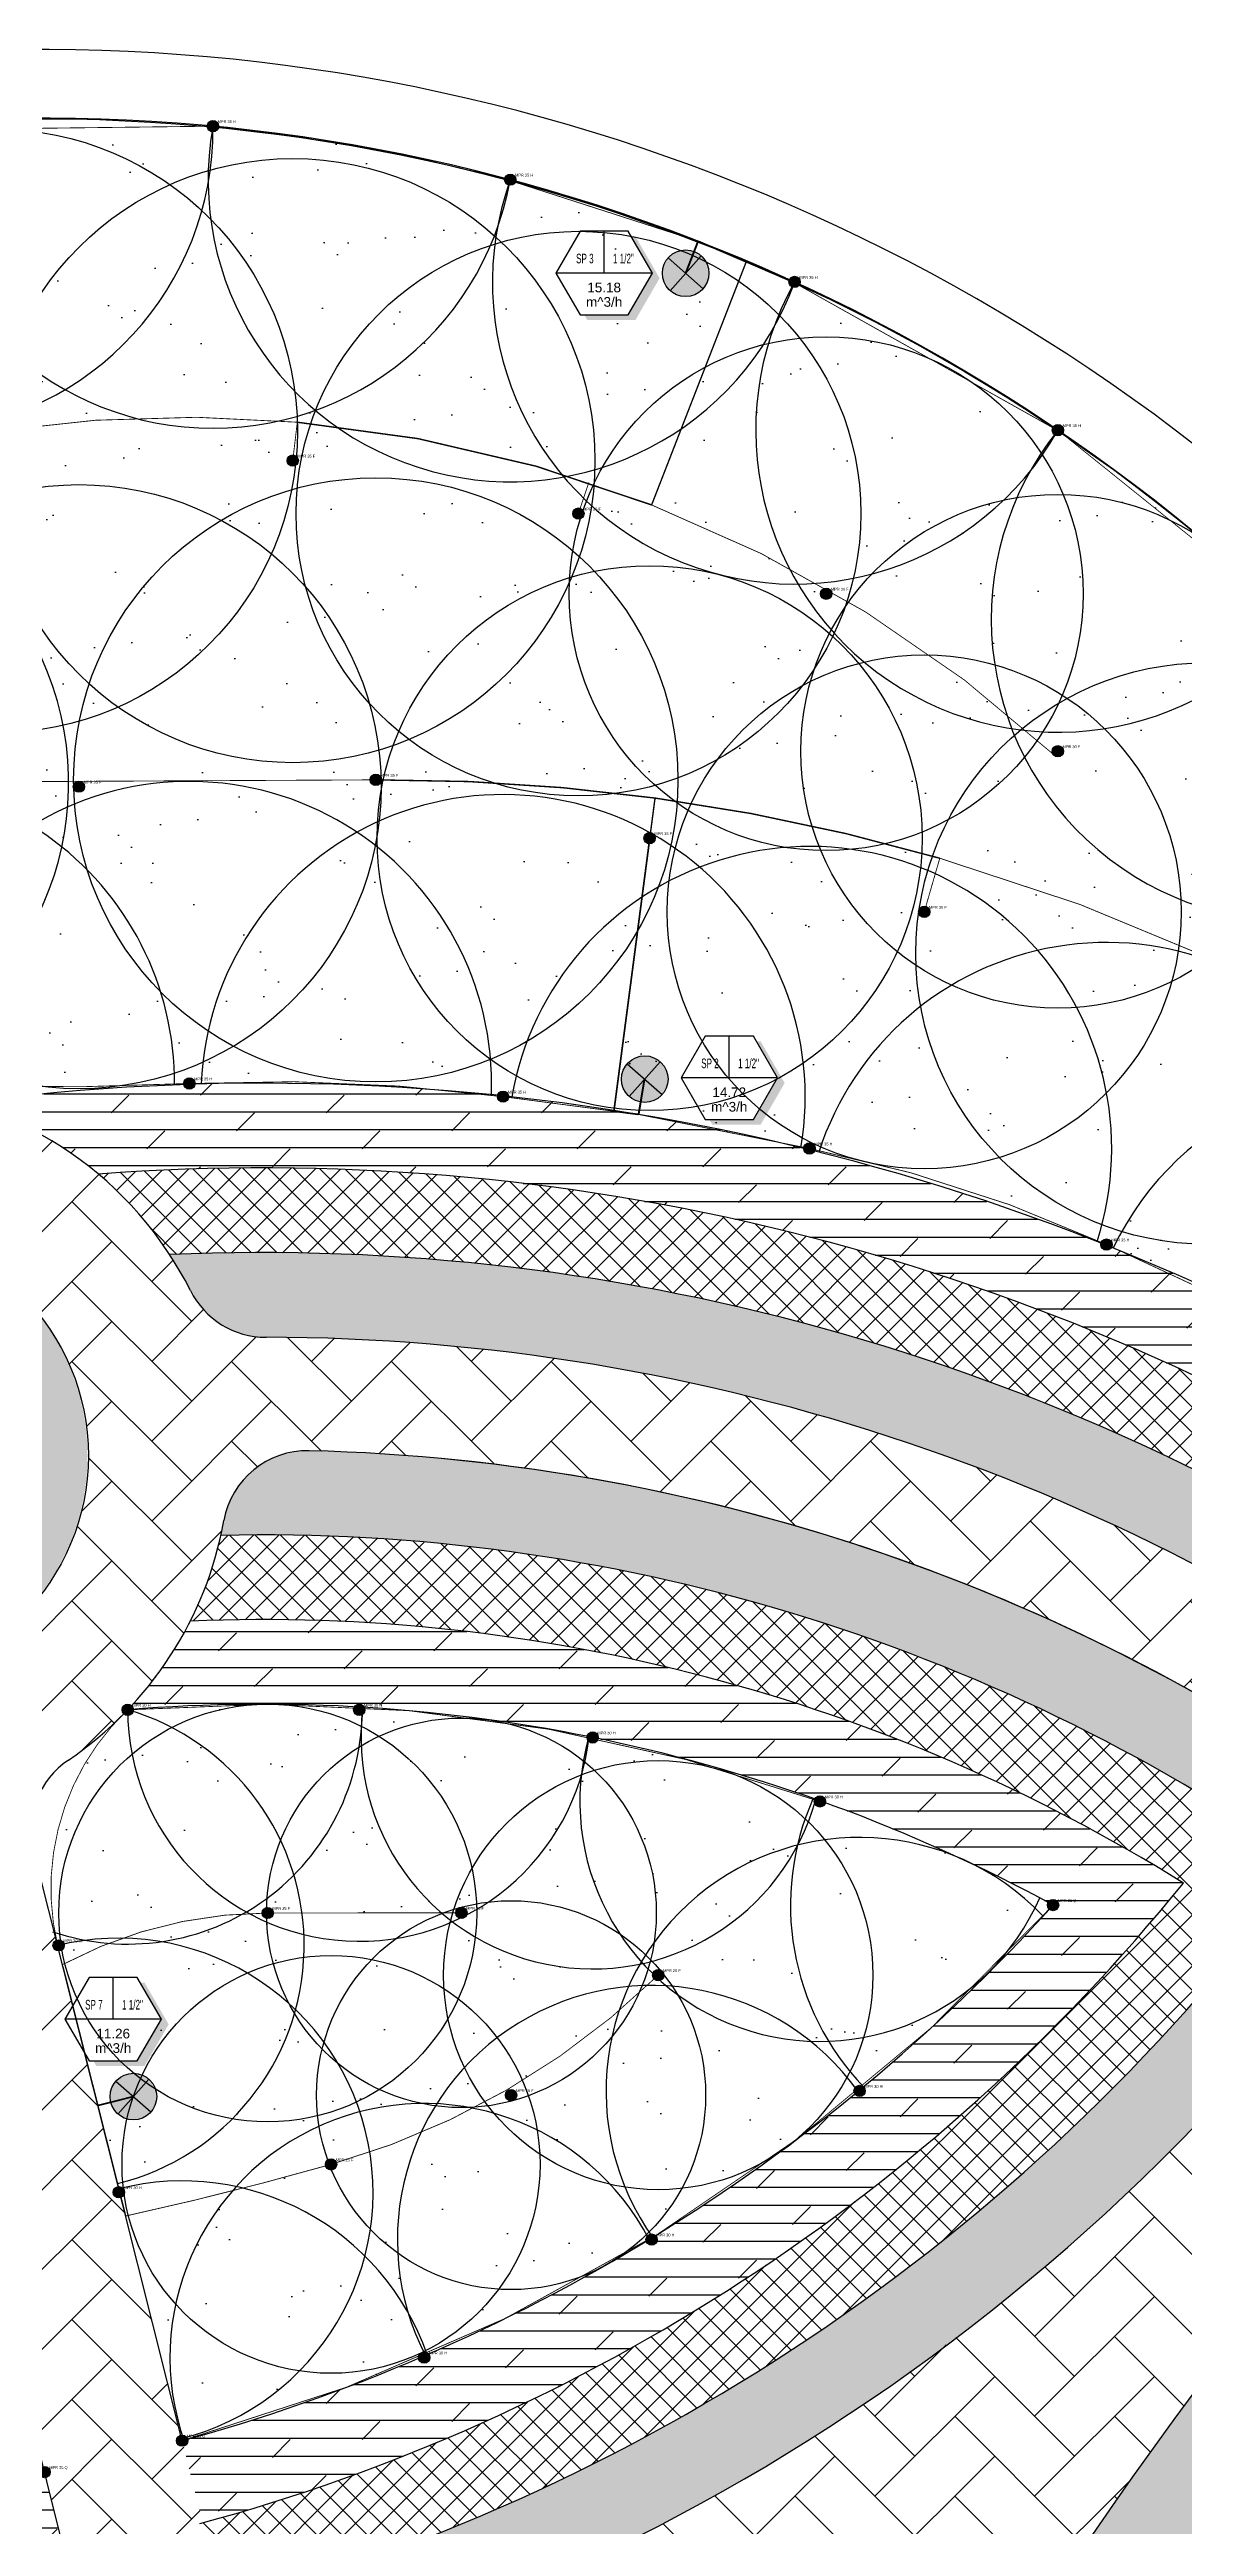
# Model space of a CAD drawing. Extents: x 671027 to 671592, y 802418 to 802669.
# Drawn here: x 671356.7 to 671396.9, y 802527.7 to 802615.4 of the extents above; entities that cross this region are included whole.
import ezdxf
from ezdxf.enums import TextEntityAlignment as Align

# ---------------------------------------------------------------- set-up
doc = ezdxf.new("R2010")
doc.units = 0
doc.linetypes.add('1', pattern=[0])
for name, color, linetype in [('CIRCLE SPRAY', 140, 'Continuous'), ('Grass', 7, 'Continuous'), ('L-VALV-NOTN', 7, 'Continuous'), ('L-VALV-SYMB', 7, 'Continuous'), ('L-ZONE-ATTR-VALV', 7, 'Continuous'), ('Pipe-Lateral-10 Bars-32mm', 7, 'Continuous'), ('Pipe-Lateral-10 Bars-50mm', 7, 'Continuous'), ('Pipe-Lateral-10 Bars-63mm', 7, 'Continuous'), ('Pipe-Lateral-10 Bars-75mm', 7, 'Continuous'), ('ROAD BORDER', 7, 'Continuous'), ('Roads boundry', 7, 'Continuous'), ('Rotor MPR', 172, 'Continuous'), ('shrubs-Gc', 7, 'Continuous')]:
    doc.layers.add(name, color=color, linetype=linetype)
doc.layers.add('Hardscape', color=80, linetype='1', lineweight=15)
doc.layers.add('L-SYMB-TRIM', color=7, linetype='Continuous', true_color=0x000000)
doc.styles.get("Standard").update_dxf_attribs({"font": 'arial.ttf'})
doc.styles.add('ValveZoneLabelText', font='arial.ttf', dxfattribs={"height": 0.2})
doc.linetypes.add('32mm', pattern='A,0.5,-0.2,["32mm",Standard,S=0.1,R=0,X=-0.1,Y=-0.05],-0.5', length=1.2)
doc.linetypes.add('50mm', pattern='A,0.5,-0.2,["50mm",Standard,S=0.1,R=0,X=-0.1,Y=-0.05],-0.5', length=1.2)
doc.linetypes.add('63mm', pattern='A,0.5,-0.2,["63mm",Standard,S=0.1,R=0,X=-0.1,Y=-0.05],-0.5', length=1.2)
doc.linetypes.add('75mm', pattern='A,0.5,-0.2,["75mm",Standard,S=0.1,R=0,X=-0.1,Y=-0.05],-0.5', length=1.2)
doc.linetypes.add('PIPE 90', pattern='A,12.7,-5.08,["GAS",Standard,S=2.54,R=0,X=-2.54,Y=-1.27],-6.35', length=24.13)

# ---------------------------------------------------------------- blocks, each defined once
blk = doc.blocks.new('Rotor mpr')
at = {"layer": 'Rotor MPR'}
h = blk.add_hatch(color=256, dxfattribs=at)
h.dxf.hatch_style = 1
h.paths.add_polyline_path([(-0.2, 0, 1), (0.2, 0, 1)])
at = {"layer": 'Rotor MPR', "color": 7}
blk.add_circle((0, 0), 0.2, dxfattribs=at)
blk.add_attdef('ROTOR.MPR', (0.167, 0.11), '', height=0.1, dxfattribs=at)
blk = doc.blocks.new('valvesym-1')
at = {"linetype": 'Continuous', "lineweight": 0}
for points in [[(-0.006, 0), (-0.747, 0), (-0.75, 0.006), (-0.741, 0.117), (-0.713, 0.232), (-0.668, 0.34), (-0.607, 0.441), (-0.53, 0.53), (-0.441, 0.607), (-0.34, 0.668), (-0.232, 0.713), (-0.117, 0.741), (-0.006, 0.75), (0, 0.747), (0, 0.006)], [(0.747, 0), (0.006, 0), (0, -0.006), (0, -0.747), (0.006, -0.75), (0.117, -0.741), (0.232, -0.713), (0.34, -0.668), (0.441, -0.607), (0.53, -0.53), (0.607, -0.441), (0.668, -0.34), (0.713, -0.232), (0.741, -0.117), (0.75, -0.006)]]:
    blk.add_hatch(color=0, dxfattribs=at).paths.add_polyline_path(points, flags=0)
at = {"layer": 'L-SYMB-TRIM', "linetype": 'Continuous', "lineweight": 0}
h = blk.add_hatch(color=256, dxfattribs=at)
edge = h.paths.add_edge_path()
edge.add_arc((0, 0), 0.75, 0, 360)
at = {"color": 0, "linetype": 'Continuous', "ltscale": 0.102234, "flags": 128}
for points in [[(0.75, 0), (-0.75, 0)], [(0, 0.75), (0, -0.75)]]:
    blk.add_lwpolyline(points, dxfattribs=at)
at = {"color": 0, "linetype": 'Continuous', "ltscale": 0.102234}
blk.add_circle((0, 0), 0.75, dxfattribs=at)
blk = doc.blocks.new('ControlValve-1')
at = {"layer": 'L-VALV-SYMB', "color": 0, "xscale": 1.000000032, "yscale": 1.000000032}
blk.add_blockref('valvesym-1', (0, 0), dxfattribs=at)
at = {"layer": 'L-ZONE-ATTR-VALV', "style": 'ValveZoneLabelText'}
blk.add_attdef('WaterSource/ZoneId', (0, 0), '', height=0.2, dxfattribs=at)
blk = doc.blocks.new('V_S_1.5')
at = {"layer": 'L-VALV-SYMB', "color": 130, "rotation": 48.58537856362994}
blk.add_blockref('ControlValve-1', (0, 0), dxfattribs=at)
blk = doc.blocks.new('vnotation-6')
blk.add_hatch(color=256).paths.add_polyline_path([(0.281, 0.379), (0.5, 0), (0.25, -0.433), (-0.206, -0.433), (-0.175, -0.487), (0.325, -0.487), (0.575, -0.054), (0.325, 0.379)])
for p, q in [((0, 0), (0, 0.433)), ((0.5, 0), (-0.5, 0))]:
    blk.add_line(p, q)
blk.add_lwpolyline([(0.5, 0), (0.25, 0.433), (-0.25, 0.433), (-0.5, 0), (-0.25, -0.433), (0.25, -0.433)], close=True)
for tag, p in [('AA', (-0.2, 0.2)), ('2', (0.2, 0.2)), ('GPM', (0, -0.3)), ('20', (0, -0.15))]:
    blk.add_attdef(tag, text='', height=0.1).set_placement(p, align=Align.MIDDLE_CENTER)
at = {"flags": 1}
blk.add_attdef('WATERSOURCE/ZONEID', text='', height=0.005, dxfattribs=at).set_placement((0, 0), align=Align.MIDDLE_CENTER)

msp = doc.modelspace()

# ---------------------------------------------------------------- hatches: boundary and pattern name
at = {"layer": 'Grass', "linetype": 'ByBlock'}
h = msp.add_hatch(dxfattribs=at)
h.set_pattern_fill('AR-SAND', color=94, scale=0.1)
h.paths.add_polyline_path([(671399.352, 802596.464), (671408.691, 802588.044, -0.079175), (671403.997, 802568.298, 0.163178), (671353.712, 802578.087, 0.045419), (671351.395, 802578.544, -0.314592), (671348.801, 802580.795), (671341.178, 802611.116, -0.24885)])
h = msp.add_hatch(dxfattribs=at)
h.set_pattern_fill('AR-SAND', color=94, scale=0.1)
h.paths.add_polyline_path([(671361.396, 802530.695), (671356.142, 802551.593, -0.314972), (671357.366, 802554.807, 0.052962), (671359.467, 802556.585, -0.14597), (671392.236, 802549.666, -0.143251)])
h = msp.add_hatch(dxfattribs=at)
h.set_pattern_fill('AR-SAND', color=94, scale=0.1)
h.paths.add_polyline_path([(671428.755, 802508.031, -0.356419), (671431.453, 802505.362, -0.029214), (671431.83, 802497.481, 0.055665), (671385.366, 802491.578, -0.107351), (671416.469, 802541.105, -0.031592), (671421.458, 802534.185, -0.356419), (671420.991, 802530.419, 0.642268)])
at = {"layer": 'Hardscape'}
h = msp.add_hatch(dxfattribs=at)
h.set_pattern_fill('AR-HBONE', color=251, scale=0.5)
h.set_pattern_definition([(45, (-675480.1106, -802687.9176), (2e-16, 2.8284271247), [6, -2]), (135, (-675478.6964, -802686.5034), (2e-16, 2.8284271247), [6, -2])])
h.paths.add_polyline_path([(671420.991, 802530.419, 0.356419), (671421.458, 802534.185, 0.06502), (671410.299, 802547.668, -0.006819), (671413.145, 802550.483, -0.068428), (671425.441, 802535.348, 0.295554), (671428.377, 802533.928, -0.809739), (671436.728, 802509.848, 0.295554), (671435.302, 802506.915, -0.06457), (671435.174, 802488.505, 0.005006), (671431.129, 802488.468, 0.062759), (671431.453, 802505.362, 0.356419), (671428.755, 802508.031, -0.642268)])
h.paths.add_polyline_path([(671430.823, 802513.015, 1), (671429.163, 802528.986, 1)], flags=16)
h.paths.add_polyline_path([(671365.897, 802565.76, 0.37013), (671362.871, 802563.29, -0.201969), (671357.366, 802554.807, 0.314972), (671356.142, 802551.593), (671357.439, 802546.434), (671363.591, 802521.965, -0.017017), (671358.722, 802520.823), (671351.293, 802550.374, 0.314972), (671348.695, 802552.627, -0.222057), (671339.241, 802558.306, 0.370131), (671335.475, 802559.344, 0.158108), (671305.07, 802530.814, -0.013661), (671301.738, 802533.054, -0.162678), (671335.254, 802563.641, 0.283162), (671337.034, 802566.234, -0.235223), (671342.724, 802576.361, 0.315352), (671343.951, 802579.576), (671336.375, 802609.713, -0.01955), (671341.183, 802611.094), (671348.801, 802580.795, 0.314972), (671351.399, 802578.543, -0.25569), (671361.689, 802571.433, 0.283162), (671364.365, 802569.78, -0.163199), (671407.494, 802555.245, -0.013661), (671405.344, 802551.855, 0.158628)])
h.paths.add_polyline_path([(671349.216, 802573.57, 1), (671350.877, 802557.599, 1)], flags=16)
h = msp.add_hatch(dxfattribs=at)
h.set_pattern_fill('AR-HBONE', color=251, scale=0.5)
h.set_pattern_definition([(45, (-673847.9582, -801760.7936), (0, 2.8284271247), [6, -2]), (135, (-673846.544, -801759.3794), (2e-16, 2.8284271247), [6, -2])])
h.paths.add_polyline_path([(671278.324, 802535.444, -0.006934), (671284.908, 802549.741, 0.66463), (671416.845, 802580.644), (671417.102, 802580.412), (671432.732, 802566.335, 0.188342), (671372.084, 802478.449, 0.016164), (671359.815, 802473.982, 0.176635)])
h.paths.add_polyline_path([(671337, 802506.79, -0.053515), (671358.827, 802482.506, 0.630416), (671369.481, 802484.438, -0.054281), (671381.431, 802514.81, 0.706633), (671375.027, 802521.727, -0.114395), (671340.586, 802515.505, 0.705998)], flags=16)
h.paths.add_polyline_path([(671294.667, 802534.776, -0.03752), (671286.539, 802542.859, 0.5445), (671284.876, 802542.625, 0.00211), (671282.891, 802538.295, 0.44365), (671283.481, 802536.935, -0.017856), (671293.63, 802533.094, 0.855837)], flags=16)
h.paths.add_polyline_path([(671416.59, 802557.704, -0.020041), (671425.95, 802565.214, 0.474379), (671426.101, 802568.309), (671421.173, 802572.752, 0.554524), (671417.911, 802571.817, -0.041116), (671413.471, 802560.07, 0.813097)], flags=16)
at = {"layer": 'shrubs-Gc', "linetype": 'ByBlock'}
h = msp.add_hatch(dxfattribs=at)
h.set_pattern_fill('DOLMIT', color=240, scale=0.1)
h.paths.add_polyline_path([(671405.369, 802563.991, 0.159783), (671358.427, 802575.561, 0.103741), (671353.712, 802578.087, -0.163178), (671403.997, 802568.298, 0.079175), (671408.691, 802588.044), (671411.471, 802585.538, -0.083537)])
at = {"layer": 'shrubs-Gc'}
h = msp.add_hatch(dxfattribs=at)
h.set_pattern_fill('ANSI37', color=74, scale=0.2)
h.paths.add_polyline_path([(671406.534, 802559.639, 0.163176), (671360.956, 802572.707, 0.073569), (671358.427, 802575.561, -0.159783), (671405.369, 802563.991, 0.083537), (671411.471, 802585.538), (671414.188, 802583.088, -0.088167)])
h = msp.add_hatch(dxfattribs=at)
h.set_pattern_fill('AR-SAND', color=219, scale=0.01125)
h.paths.add_polyline_path([(671406.534, 802559.639, 0.088167), (671414.188, 802583.088), (671416.852, 802580.686, -0.093017), (671407.494, 802555.245, 0.163199), (671364.365, 802569.78, -0.283162), (671361.689, 802571.433, 0.028217), (671360.956, 802572.707, -0.163176)])
h = msp.add_hatch(dxfattribs=at)
h.set_pattern_fill('AR-SAND', color=219, scale=0.01125)
h.set_pattern_definition([(37.5, (-52.6234, 74.93674), (-0.01800035208, 0.550589892), [0, -0.43434, 0, -0.485775, 0, -0.46434375]), (7.5, (-52.6234, 74.93674), (0.50571369353, 0.80642823814), [0, -0.234315, 0, -0.3914775, 0, -0.15001875]), (327.5, (-52.9749, 74.93674), (0.88986641652, 0.00161683276), [0, -0.142875, 0, -0.51435, 0, -0.6715125]), (317.5, (-52.9749, 74.93674), (0.85900100903, 0.25079548866), [0, -0.0714375, 0, -0.337185, 0, -0.3857625])])
edge = h.paths.add_edge_path(flags=17)
edge.add_arc((671350.015, 802565.591), 6.029, -84.0633, 275.9367, ccw=False)
edge = h.paths.add_edge_path()
edge.add_arc((671350.015, 802565.591), 8.029, -84.0633, 275.9367, ccw=False)
h = msp.add_hatch(dxfattribs=at)
h.set_pattern_fill('AR-SAND', color=219, scale=0.01125)
h.paths.add_polyline_path([(671362.766, 802562.763, 0.010308), (671362.871, 802563.29, -0.370131), (671365.897, 802565.76, -0.158628), (671405.344, 802551.855, -0.180372), (671363.591, 802521.965), (671362.859, 802524.875, 0.169632), (671401.196, 802551.172, 0.159344)])
h = msp.add_hatch(dxfattribs=at)
h.set_pattern_fill('ANSI37', color=74, scale=0.2)
h.paths.add_polyline_path([(671401.196, 802551.172, -0.169632), (671362.859, 802524.875), (671362.127, 802527.785, 0.157405), (671396.85, 802550.447, 0.151014), (671361.684, 802559.727, 0.062082), (671362.766, 802562.763, -0.159344)])
h = msp.add_hatch(dxfattribs=at)
h.set_pattern_fill('AR-SAND', color=219, scale=0.01125)
h.paths.add_polyline_path([(671305.07, 802530.814, -0.158108), (671335.475, 802559.344, -0.370131), (671339.241, 802558.306, 0.010308), (671339.55, 802557.867, 0.158242), (671309.218, 802531.98, 0.184957), (671357.985, 802523.757), (671358.722, 802520.823, -0.192545)])
at = {"layer": 'shrubs-Gc', "linetype": 'ByBlock'}
h = msp.add_hatch(dxfattribs=at)
h.set_pattern_fill('DOLMIT', color=240, scale=0.1)
h.paths.add_polyline_path([(671396.85, 802550.447, -0.157405), (671362.127, 802527.785), (671361.396, 802530.695, 0.143251), (671392.236, 802549.666, 0.14597), (671359.467, 802556.585, 0.074201), (671361.684, 802559.727, -0.151014)])
at = {"layer": 'shrubs-Gc'}
h = msp.add_hatch(dxfattribs=at)
h.set_pattern_fill('ANSI37', color=74, scale=0.2)
h.paths.add_polyline_path([(671313.48, 802533.036, 0.17217), (671357.252, 802526.67), (671357.985, 802523.757, -0.184957), (671309.218, 802531.98, -0.158242), (671339.55, 802557.867, 0.062096), (671341.767, 802555.526, 0.15002)])
at = {"layer": 'shrubs-Gc', "linetype": 'ByBlock'}
h = msp.add_hatch(dxfattribs=at)
h.set_pattern_fill('DOLMIT', color=240, scale=0.1)
h.paths.add_polyline_path([(671318.006, 802534.149, 0.157382), (671356.52, 802529.583), (671357.252, 802526.67, -0.17217), (671313.48, 802533.036, -0.15002), (671341.767, 802555.526, 0.074209), (671345.064, 802553.547, 0.145081)])
at = {"layer": 'shrubs-Gc'}
h = msp.add_hatch(dxfattribs=at)
h.set_pattern_fill('AR-SAND', color=219, scale=0.01125)
h.paths.add_polyline_path([(671376.323, 802482.921, -0.068409), (671431.498, 802491.475, -0.01121), (671431.129, 802488.468, 0.074531), (671372.084, 802478.449, -0.137219), (671410.299, 802547.668, -0.0111), (671412.449, 802545.576, 0.127822)])
h = msp.add_hatch(dxfattribs=at)
h.set_pattern_fill('ANSI37', color=74, scale=0.2)
h.paths.add_polyline_path([(671380.748, 802487.299, -0.062121), (671431.731, 802494.479, -0.011149), (671431.498, 802491.475, 0.068409), (671376.323, 802482.921, -0.127822), (671412.449, 802545.576, -0.011108), (671414.506, 802543.388, 0.117882)])
at = {"layer": 'shrubs-Gc', "linetype": 'ByBlock'}
h = msp.add_hatch(dxfattribs=at)
h.set_pattern_fill('DOLMIT', color=240, scale=0.1)
h.paths.add_polyline_path([(671414.506, 802543.388, -0.01114), (671416.469, 802541.105, 0.107351), (671385.366, 802491.578, -0.055665), (671431.83, 802497.481, -0.011113), (671431.731, 802494.479, 0.062121), (671380.748, 802487.299, -0.117882)])

# ---------------------------------------------------------------- linework, layer by layer
at = {"color": 0}
for p, q in [((671361.396, 802530.695), (671356.142, 802551.593)), ((671358.742, 802520.743), (671351.293, 802550.374))]:
    msp.add_line(p, q, dxfattribs=at)
msp.add_circle((671350.047, 802565.585), 8.029, dxfattribs=at)
at = {"color": 119}
for centre, radius, start, end in [((671364.257, 802498.204), 80.577, 60.44894, 97.5198), ((671364.257, 802498.204), 77.577, 57.99767, 94.31021), ((671364.257, 802498.204), 74.577, 55.46633, 92.53684), ((671364.257, 802498.204), 64.577, 55.10868, 91.32307), ((671364.255, 802498.198), 61.583, 58.04198, 92.39218), ((671364.255, 802498.198), 58.583, 61.4684, 94.68763), ((671344.387, 802592.898), 70.487, 285.14857, 323.7029), ((671344.387, 802592.898), 67.487, 285.14857, 321.02164), ((671344.387, 802592.898), 64.487, 285.14857, 317.90206), ((671514.927, 802444.745), 143.765, 135.46435, 164.601), ((671514.927, 802444.745), 140.765, 135.51188, 162.40428), ((671514.927, 802444.745), 137.765, 135.51188, 160.1263), ((671344.337, 802591.529), 66.133, 242.1867, 281.26205), ((671344.337, 802591.529), 69.133, 239.47039, 281.38581)]:
    msp.add_arc(centre, radius, start, end, dxfattribs=at)
at = {"color": 0}
for centre, radius, start, end in [((671350.047, 802565.585), 13.029, 26.6731, 84.04367), ((671364.37, 802572.78), 3, 206.6731, 269.91362), ((671364.257, 802498.204), 71.577, 52.83792, 89.91362), ((671365.825, 802562.761), 3, 88.60912, 169.85335), ((671364.257, 802498.204), 67.577, 52.55459, 88.60912), ((671350.047, 802565.585), 13.029, 304.17995, 349.85335), ((671359.051, 802552.325), 3, 124.17995, 194.11181), ((671344.387, 802592.898), 73.487, 237.65433, 326.04715), ((671514.927, 802444.745), 146.765, 135.47081, 166.72393)]:
    msp.add_arc(centre, radius, start, end, dxfattribs=at)
msp.add_arc((671364.257, 802498.204), 67.577, 52.55459, 84.63543)
at = {"layer": 'CIRCLE SPRAY', "color": 140}
for centre, radius in [((671354.777, 802601.882), 10.7), ((671365.312, 802600.835), 10.7), ((671375.428, 802598.958), 10), ((671384.2, 802596.119), 9.1), ((671357.739, 802589.285), 10.7), ((671368.253, 802589.527), 10.7), ((671392.404, 802590.54), 9.1), ((671377.947, 802587.462), 9.651), ((671387.674, 802584.852), 9.1), ((671397.674, 802583.377), 10.3), ((671364.425, 802549.387), 7.4), ((671371.285, 802549.393), 6.9), ((671378.254, 802547.185), 7.6), ((671373.044, 802542.934), 6.888), ((671366.667, 802540.481), 7.4)]:
    msp.add_circle(centre, radius, dxfattribs=at)
for centre, radius, start, end in [((671351.785, 802612.552), 10.7, 187.63134, 0.55059), ((671362.484, 802612.682), 10.7, 179.44745, 349.62627), ((671373.015, 802610.787), 10.7, 169.94235, 340.05696), ((671383.083, 802607.164), 10.7, 160.38459, 330.54063), ((671392.407, 802601.915), 10.7, 150.77327, 321.20583), ((671400.747, 802595.211), 10.7, 141.28514, 317.96595), ((671346.676, 802589.418), 10.7, 287.12394, 104.33464), ((671350.424, 802578.816), 10.7, 359.47977, 109.97052), ((671361.651, 802578.77), 10.7, 357.87494, 180.78141), ((671372.758, 802578.305), 10.7, 350.27063, 177.61295), ((671383.611, 802576.469), 10.7, 342.05882, 170.16192), ((671394.127, 802573.066), 10.7, 334.31028, 162.18622), ((671403.997, 802568.298), 10.7, 72.33435, 154.25599), ((671359.467, 802556.585), 8.3, 251.31502, 0.6744), ((671357.02, 802548.241), 8.695, 283.88602, 73.65467), ((671367.667, 802556.585), 8.2, 180, 353.31022), ((671375.932, 802555.605), 8.2, 172.51528, 344.48882), ((671383.98, 802553.339), 8.5, 164.48882, 336.46237), ((671392.236, 802549.666), 9.3, 155.972, 223.81154), ((671385.384, 802543.084), 8.979, 43.81154, 215.63049), ((671359.153, 802539.495), 9, 284.11181, 104.11181), ((671378.017, 802537.82), 9, 35.69664, 207.38466), ((671369.965, 802533.639), 9, 27.54751, 199.40113), ((671361.396, 802530.695), 9.2, 19.3838, 104.11181)]:
    msp.add_arc(centre, radius, start, end, dxfattribs=at)
at = {"layer": 'Pipe-Lateral-10 Bars-32mm', "color": 5, "linetype": '32mm', "const_width": 0.03}
for points in [[(671362.482, 802612.682), (671351.788, 802612.552), (671341.187, 802611.081)], [(671383.069, 802607.139), (671392.4, 802601.902)], [(671365.312, 802600.835), (671365.472, 802602.196)], [(671392.408, 802601.914), (671400.744, 802595.208), (671408.691, 802588.043)], [(671375.428, 802598.958), (671375.794, 802600.065)], [(671346.676, 802589.418), (671368.253, 802589.527)], [(671387.674, 802584.852), (671388.223, 802586.75)], [(671371.285, 802549.393), (671364.425, 802549.387)], [(671357.175, 802547.484), (671356.987, 802548.231), (671356.987, 802548.232)], [(671359.395, 802538.653), (671361.396, 802530.695)]]:
    msp.add_lwpolyline(points, dxfattribs=at)
for points in [[(671379.666, 802608.609), (671373.009, 802610.755, 0.044921), (671362.482, 802612.682, 0.122868)], [(671343.924, 802600.278), (671354.777, 802601.882, -0.058756), (671365.472, 802602.196, -0.058756)], [(671378.019, 802599.265, -0.093144), (671392.345, 802590.348)], [(671388.223, 802586.75, -0.074033), (671407.126, 802578.096)], [(671376.684, 802577.789), (671372.758, 802578.305, 0.044347), (671361.651, 802578.77, -0.025448), (671350.424, 802578.816)], [(671377.558, 802577.675), (671383.611, 802576.469, -0.058204), (671394.127, 802573.066, -0.010354), (671403.997, 802568.298, 1.082585)], [(671356.987, 802548.232, -0.26785), (671359.467, 802556.585)], [(671359.467, 802556.585, -0.107542), (671383.98, 802553.339, 0.869239)], [(671364.425, 802549.387, 0.12331), (671357.156, 802547.559, 3.98541)], [(671361.396, 802530.695, 0.143249), (671392.236, 802549.666, -0.044832)], [(671378.254, 802547.185, -0.124564), (671366.667, 802540.481, -0.015199), (671359.395, 802538.653, -0.108372)]]:
    msp.add_lwpolyline(points, format="xyb", dxfattribs=at)
at = {"layer": 'Pipe-Lateral-10 Bars-50mm', "color": 4, "linetype": '50mm', "const_width": 0.05}
for points in [[(671381.368, 802607.874), (671378.019, 802599.265)], [(671381.368, 802607.874), (671383.069, 802607.139)], [(671378.14, 802588.882), (671377.96, 802587.506)], [(671358.402, 802542.604), (671357.175, 802547.484)], [(671358.411, 802542.569), (671359.395, 802538.653)]]:
    msp.add_lwpolyline(points, dxfattribs=at)
for points in [[(671365.472, 802602.196, -0.070862), (671378.019, 802599.265, -0.070862)], [(671368.253, 802589.527, -0.035137), (671378.141, 802588.882)], [(671378.141, 802588.882, -0.036542), (671388.223, 802586.75)], [(671394.997, 802512.539, -0.040696), (671407.562, 802531.07, -0.040696)]]:
    msp.add_lwpolyline(points, format="xyb", dxfattribs=at)
at = {"layer": 'Pipe-Lateral-10 Bars-63mm', "color": 200, "linetype": '63mm', "const_width": 0.06}
for points in [[(671379.666, 802608.609), (671381.368, 802607.874)], [(671377.96, 802587.506), (671376.684, 802577.789)], [(671377.558, 802577.675), (671376.684, 802577.789)], [(671359.669, 802542.885), (671358.411, 802542.569), (671358.402, 802542.604)]]:
    msp.add_lwpolyline(points, dxfattribs=at)
at = {"layer": 'Pipe-Lateral-10 Bars-75mm', "color": 6, "linetype": '75mm', "const_width": 0.07}
for points in [[(671379.224, 802607.472), (671379.666, 802608.609)], [(671377.767, 802578.925), (671377.558, 802577.675)]]:
    msp.add_lwpolyline(points, dxfattribs=at)
at = {"layer": 'ROAD BORDER', "color": 0}
msp.add_arc((671356.418, 802548.897), 66.5, 47.97284, 151.05895, dxfattribs=at)
msp.add_arc((671356.418, 802548.897), 66.5, 47.97284, 151.05895, dxfattribs=at)
at = {"layer": 'ROAD BORDER'}
msp.add_arc((671356.457, 802548.966), 64, 47.96386, 151.04997, dxfattribs=at)
at = {"layer": 'Roads boundry', "color": 3}
msp.add_lwpolyline([(671248.591, 802451.988, -0.061033), (671300.237, 802580.059, -0.480427), (671399.317, 802596.5), (671471.758, 802531.196, -0.720128), (671452.819, 802487.724, 0.224449), (671290.835, 802427.96, -0.764766), (671248.569, 802451.907)], format="xyb", close=True, dxfattribs=at)
at = {"layer": 'Roads boundry'}
msp.add_arc((671356.418, 802548.897), 66.5, 47.97284, 151.05895, dxfattribs=at)
msp.add_arc((671356.418, 802548.897), 66.5, 47.97284, 151.05895, dxfattribs=at)
msp.add_arc((671356.418, 802548.897), 66.5, 47.97284, 151.05895, dxfattribs=at)
msp.add_arc((671356.418, 802548.897), 66.5, 47.97284, 151.05895, dxfattribs=at)

# ---------------------------------------------------------------- block references
at = {"layer": 'L-VALV-NOTN'}
ref = msp.add_blockref('vnotation-6', (671376.338, 802607.481), dxfattribs=dict(at, xscale=3.413760000000002, yscale=3.413760000000002, zscale=1.4))
ref.add_attrib('AA', 'SP 3', dxfattribs={"layer": '0', "height": 0.3414, "width": 0.6}).set_placement((671375.655, 802607.993), align=Align.MIDDLE_CENTER)
ref.add_attrib('2', '1 1/2"', dxfattribs={"layer": '0', "height": 0.3414, "width": 0.6}).set_placement((671377.021, 802607.993), align=Align.MIDDLE_CENTER)
ref.add_attrib('20', '15.18', dxfattribs={"layer": '0', "height": 0.3414}).set_placement((671376.338, 802606.969), align=Align.MIDDLE_CENTER)
ref.add_attrib('GPM', 'm^ 3/h', dxfattribs={"layer": '0', "height": 0.3414}).set_placement((671376.338, 802606.457), align=Align.MIDDLE_CENTER)
ref = msp.add_blockref('vnotation-6', (671380.768, 802578.971), dxfattribs=dict(at, xscale=3.413760000000002, yscale=3.413760000000002, zscale=1.4))
ref.add_attrib('AA', 'SP 2', dxfattribs={"layer": '0', "height": 0.3414, "width": 0.6}).set_placement((671380.085, 802579.484), align=Align.MIDDLE_CENTER)
ref.add_attrib('2', '1 1/2"', dxfattribs={"layer": '0', "height": 0.3414, "width": 0.6}).set_placement((671381.451, 802579.484), align=Align.MIDDLE_CENTER)
ref.add_attrib('20', '14.72', dxfattribs={"layer": '0', "height": 0.3414}).set_placement((671380.768, 802578.459), align=Align.MIDDLE_CENTER)
ref.add_attrib('GPM', 'm^ 3/h', dxfattribs={"layer": '0', "height": 0.3414}).set_placement((671380.768, 802577.947), align=Align.MIDDLE_CENTER)
ref = msp.add_blockref('vnotation-6', (671358.953, 802545.627), dxfattribs=dict(at, xscale=3.413760000000002, yscale=3.413760000000002, zscale=1.4))
ref.add_attrib('AA', 'SP 7', dxfattribs={"layer": '0', "height": 0.3414, "width": 0.6}).set_placement((671358.27, 802546.139), align=Align.MIDDLE_CENTER)
ref.add_attrib('2', '1 1/2"', dxfattribs={"layer": '0', "height": 0.3414, "width": 0.6}).set_placement((671359.636, 802546.139), align=Align.MIDDLE_CENTER)
ref.add_attrib('20', '11.26', dxfattribs={"layer": '0', "height": 0.3414}).set_placement((671358.953, 802545.115), align=Align.MIDDLE_CENTER)
ref.add_attrib('GPM', 'm^ 3/h', dxfattribs={"layer": '0', "height": 0.3414}).set_placement((671358.953, 802544.603), align=Align.MIDDLE_CENTER)
at = {"layer": 'L-VALV-SYMB', "linetype": 'PIPE 90', "xscale": 1.1, "yscale": 1.1, "zscale": 1.1}
for p in [(671379.224, 802607.472), (671377.775, 802578.925), (671359.668, 802542.885)]:
    msp.add_blockref('V_S_1.5', p, dxfattribs=at)
at = {"layer": 'Rotor MPR', "color": 7}
for p, values in [((671362.484, 802612.682), {'ROTOR.MPR': 'MPR 35 H'}), ((671373.015, 802610.787), {'ROTOR.MPR': 'MPR 35 H'}), ((671383.083, 802607.164), {'ROTOR.MPR': 'MPR 35 H'}), ((671392.407, 802601.915), {'ROTOR.MPR': 'MPR 35 H'}), ((671365.312, 802600.835), {'ROTOR.MPR': 'MPR 35 F'}), ((671375.428, 802598.958), {'ROTOR.MPR': 'MPR 35 F'}), ((671384.2, 802596.119), {'ROTOR.MPR': 'MPR 30 F'}), ((671392.404, 802590.54), {'ROTOR.MPR': 'MPR 30 F'}), ((671357.739, 802589.285), {'ROTOR.MPR': 'MPR 35 F'}), ((671368.253, 802589.527), {'ROTOR.MPR': 'MPR 35 F'}), ((671377.947, 802587.462), {'ROTOR.MPR': 'MPR 35 F'}), ((671387.674, 802584.852), {'ROTOR.MPR': 'MPR 30 F'}), ((671361.651, 802578.77), {'ROTOR.MPR': 'MPR 35 H'}), ((671372.758, 802578.305), {'ROTOR.MPR': 'MPR 35 H'}), ((671383.611, 802576.469), {'ROTOR.MPR': 'MPR 35 H'}), ((671394.127, 802573.066), {'ROTOR.MPR': 'MPR 35 H'}), ((671359.467, 802556.585), {'ROTOR.MPR': 'MPR 30 H'}), ((671367.667, 802556.585), {'ROTOR.MPR': 'MPR 30 H'}), ((671375.932, 802555.605), {'ROTOR.MPR': 'MPR 30 H'}), ((671383.98, 802553.339), {'ROTOR.MPR': 'MPR 30 H'}), ((671392.236, 802549.666), {'ROTOR.MPR': 'MPR 35 Q'}), ((671364.425, 802549.387), {'ROTOR.MPR': 'MPR 25 F'}), ((671371.285, 802549.393), {'ROTOR.MPR': 'MPR 25 F'}), ((671357.02, 802548.241), {'ROTOR.MPR': 'MPR 30 H'}), ((671378.254, 802547.185), {'ROTOR.MPR': 'MPR 25 F'}), ((671373.044, 802542.934), {'ROTOR.MPR': 'MPR 25 F'}), ((671385.384, 802543.084), {'ROTOR.MPR': 'MPR 30 H'}), ((671366.667, 802540.481), {'ROTOR.MPR': 'MPR 25 F'}), ((671359.153, 802539.495), {'ROTOR.MPR': 'MPR 30 H'}), ((671378.017, 802537.82), {'ROTOR.MPR': 'MPR 30 H'}), ((671369.965, 802533.639), {'ROTOR.MPR': 'MPR 30 H'}), ((671361.396, 802530.695), {'ROTOR.MPR': 'MPR 35 Q'}), ((671356.52, 802529.583), {'ROTOR.MPR': 'MPR 35 Q'})]:
    msp.add_blockref('Rotor mpr', p, dxfattribs=at).add_auto_attribs(values)

doc.saveas('drawing.dxf')
